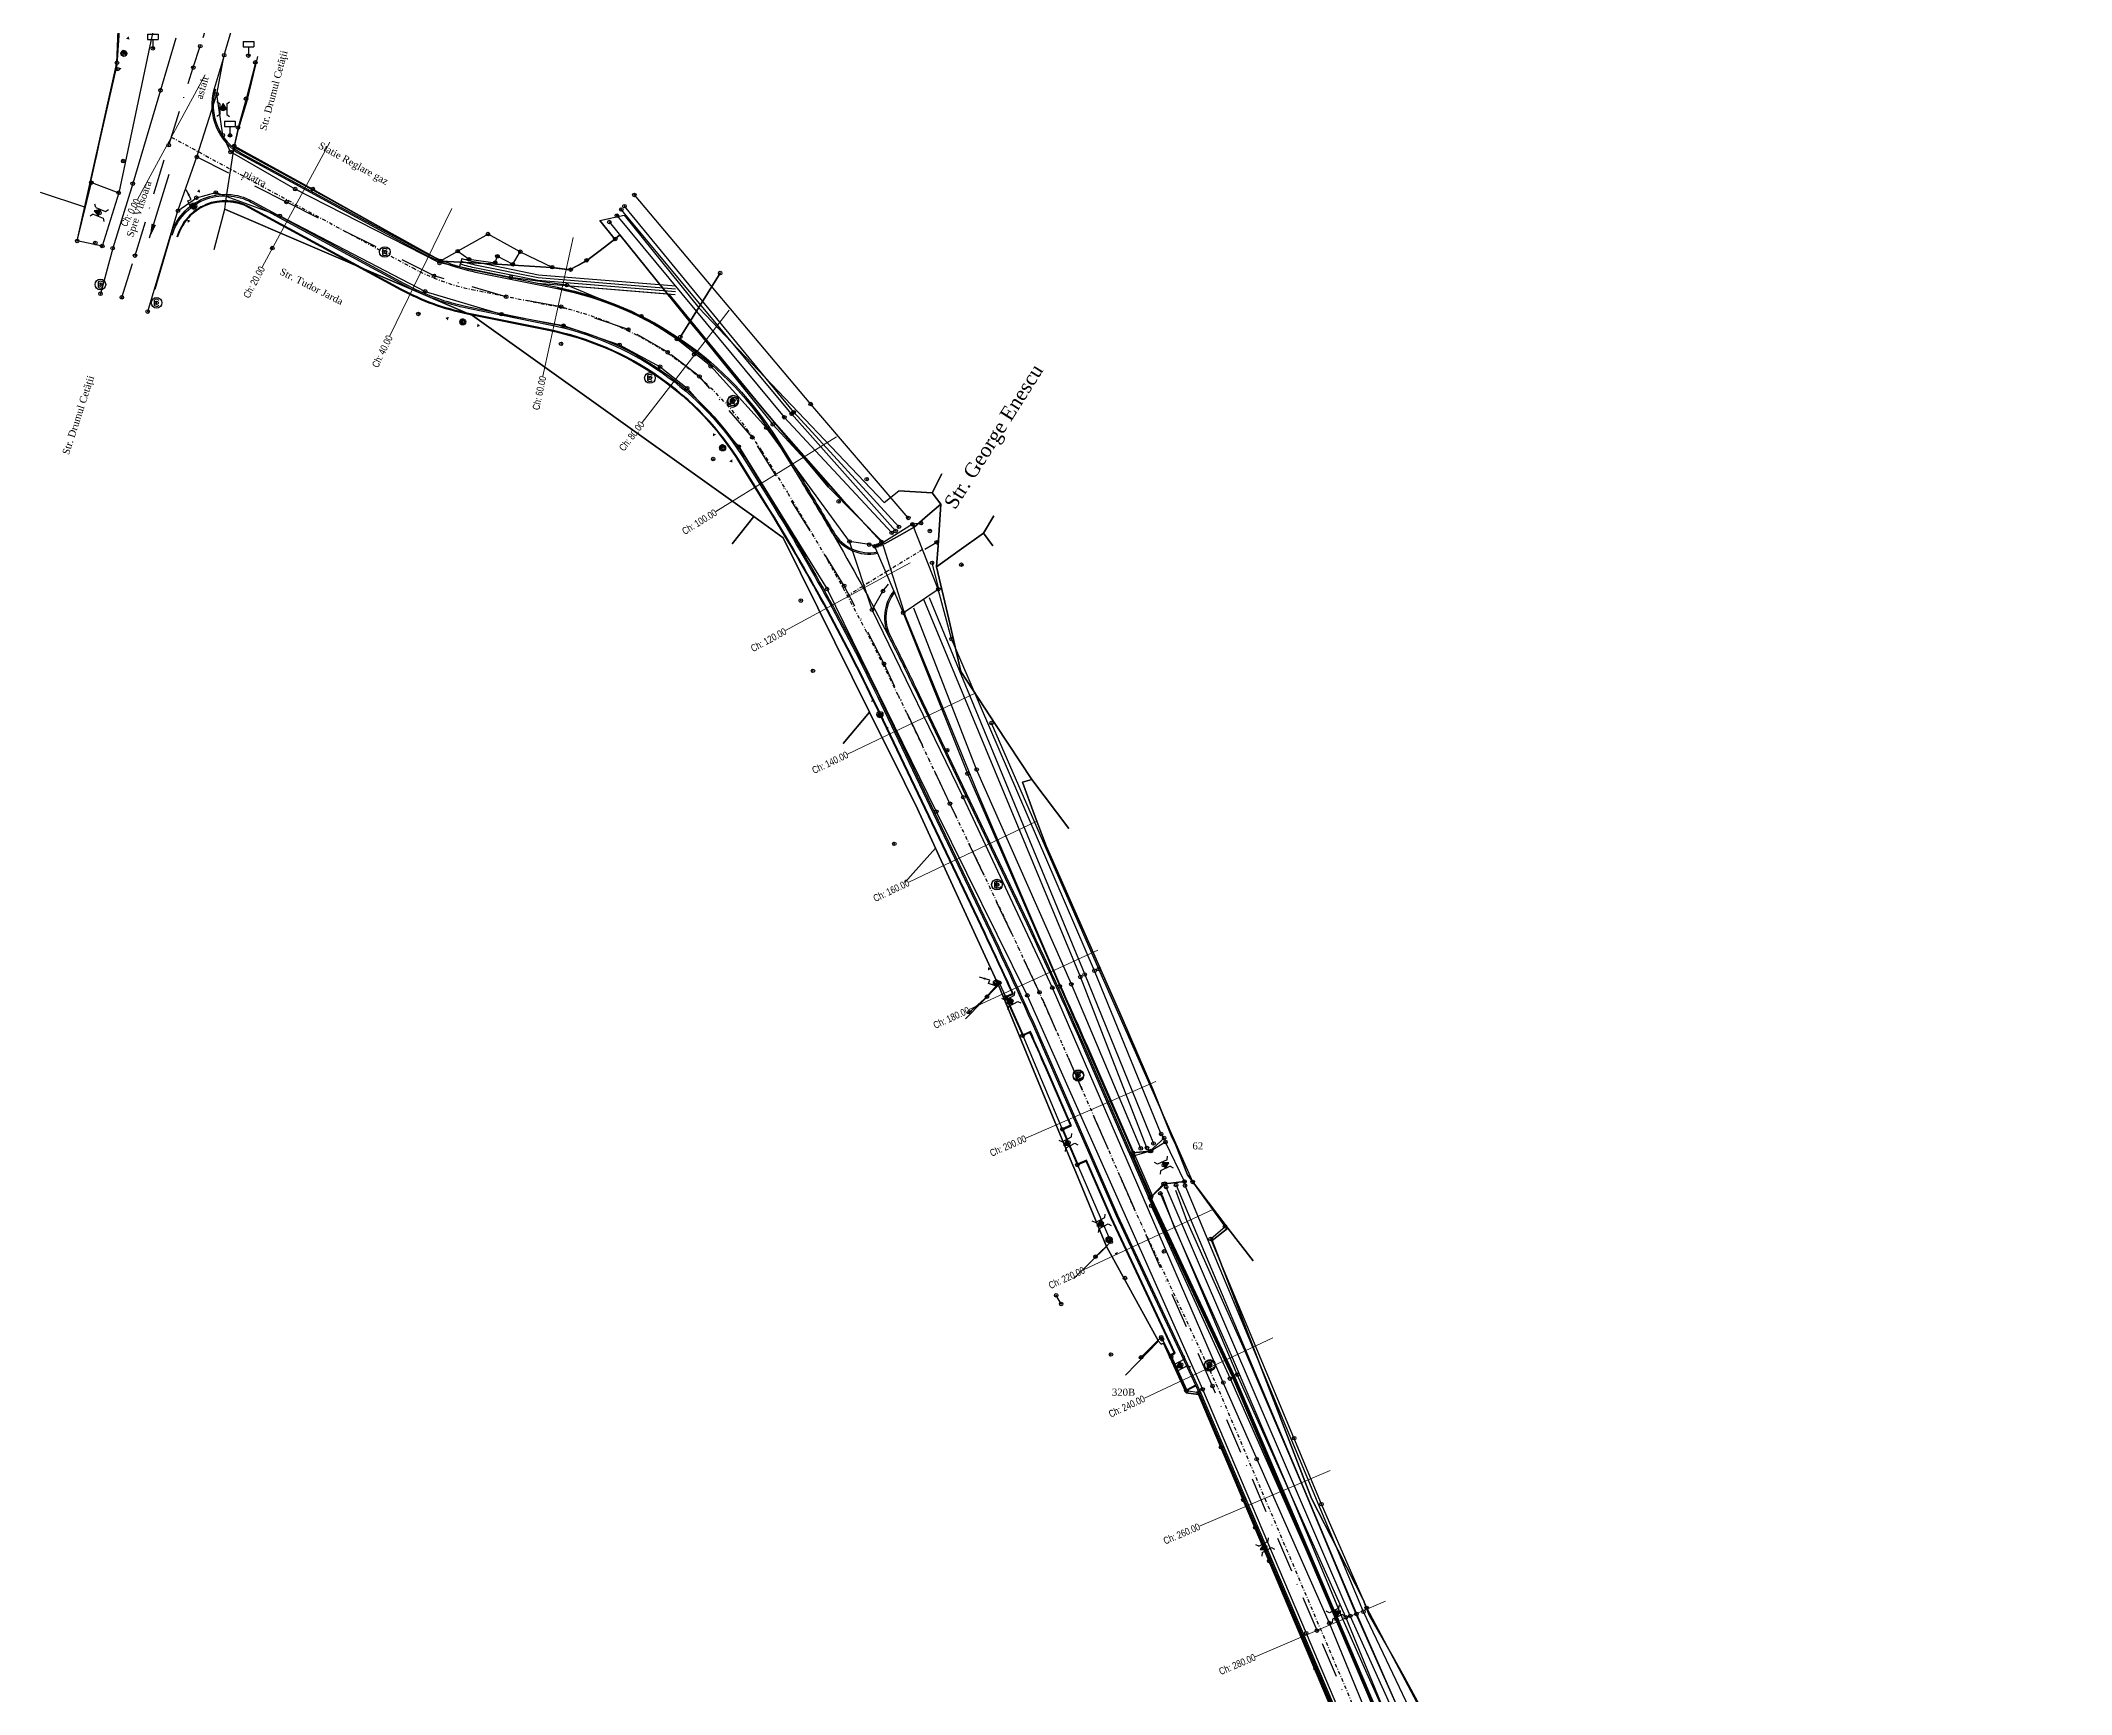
# Model space of a CAD drawing. Extents: x 0 to 459354, y 0 to 625322.
# Drawn here: x 459057.7 to 459343.9, y 624193 to 624426.1 of the extents above; entities that cross this region are included whole.
import ezdxf
from ezdxf.enums import TextEntityAlignment as Align

# ---------------------------------------------------------------- set-up
doc = ezdxf.new("R2010")
doc.units = 0
doc.header["$PDMODE"] = 32
doc.header["$PDSIZE"] = 0.5
doc.linetypes.add('DASHDOT', pattern=[1, 0.5, -0.25, 0, -0.25])
doc.linetypes.add('ZDASHDOT5x2', pattern=[9, 5, -2, 0, -2])
doc.layers.get('0').update_dxf_attribs({"color": 8})
for name, color, linetype in [('000_PXY', 8, 'Continuous'), ('02_ACCES_CURTE', 8, 'Continuous'), ('03_LINIE_ELECTRICA_AER', 8, 'Continuous'), ('03_ST_LUMINA_ELECTRICA_LINIE', 7, 'Continuous'), ('05_CV_CANAL', 8, 'Continuous'), ('07 - Sant Pereat -1_1-0.4', 141, 'Continuous'), ('08_INDICATOR_RUTIER', 7, 'Continuous'), ('09_ApaAx', 8, 'RIGOLA'), ('15 - Sant-Pereat-1_1-2.0', 141, 'Continuous'), ('ACCES', 221, 'Continuous'), ('Apa', 8, 'Continuous'), ('Ax proiectat', 12, 'DASHDOT'), ('B-mare', 11, 'Continuous'), ('B-mica', 11, 'Continuous'), ('Carosabil Pr', 12, 'Continuous'), ('CONSTRUCTIE', 31, 'Continuous'), ('DrumAx', 8, 'ZDASHDOT5x2'), ('DrumLateral', 8, 'Continuous'), ('Gard', 3, 'PLASA'), ('Gard Nou', 91, 'Continuous'), ('PARCELE_ClipTJ', 191, 'Continuous'), ('PLATFORMA', 1, 'Continuous'), ('PlatformeBetAsf', 161, 'Continuous'), ('PODET', 8, 'Continuous'), ('TaluzSus', 41, 'TALUZCFR'), ('Texte', 7, 'Continuous'), ('TOPO_CERC', 1, 'Continuous'), ('TOPO_POINTS', 7, 'Continuous'), ('TOPO_SYMBOL', 8, 'Continuous'), ('work', 6, 'Continuous'), ('Zid ZRHe2.5', 221, 'Continuous')]:
    doc.layers.add(name, color=color, linetype=linetype)
for name, color, linetype, lineweight in [('09_ConductaCanal', 34, 'CANAL', 35), ('Cross', 171, 'Continuous', 35), ('Cross1', 171, 'Continuous', 35), ('DrumMargini', 8, 'Continuous', 25), ('Pod', 2, 'Continuous', 35)]:
    doc.layers.add(name, color=color, linetype=linetype, lineweight=lineweight)
doc.styles.add('Arial', font='arial.ttf', dxfattribs={"width": 0.8})
doc.styles.get("Standard").update_dxf_attribs({"font": 'arial.ttf'})
doc.styles.add('Times2', font='times.ttf', dxfattribs={"height": 2})
doc.linetypes.add('CANAL', pattern='A,3.5,-0.5,[4,GEOLAND.SHX,S=1,R=0,X=0,Y=0],-0.5,3.5,-2.5,3.5,-0.9,["C",Standard,S=1.5,R=0,X=-0.5,Y=-0.75],-0.9,3.5,-2.5', length=21.8)
doc.linetypes.add('FENCELINE3-ISO', pattern='A,8.89,[130,ltypeshp.shx,S=3.175,R=45,X=0,Y=0],0,[130,ltypeshp.shx,S=3.175,R=-45,X=0,Y=0],27.94', length=36.83)
doc.linetypes.add('PLASA', pattern='A,5,[2,GEOLAND.SHX,S=1,R=0,X=0,Y=0],0,5,[2,GEOLAND.SHX,S=1,R=180,X=0,Y=0],0', length=10)
doc.linetypes.add('RIGOLA', pattern='A,0.001,[6,GEOLAND.SHX,S=1,R=0,X=0,Y=0],-2', length=2.001)
doc.linetypes.add('TALUZCFR', pattern='A,1,[1,GEOLAND.SHX,S=1,R=0,X=0,Y=0],0,1,[1,GEOLAND.SHX,S=0.5,R=0,X=0,Y=0],0', length=2)
doc.dimstyles.new('SC1000', dxfattribs={"dimtxt": 2, "dimasz": 2, "dimexe": 0.3, "dimexo": 0.3, "dimgap": 0.3, "dimtad": 0, "dimtxsty": 'Standard', "dimcen": 2.5, "dimadec": 0, "dimazin": 0, "dimtfac": 1, "dimtmove": 0, "dimatfit": 3, "dimfxl": 1, "dimarcsym": 0})

# ---------------------------------------------------------------- blocks, each defined once
blk = doc.blocks.new('PctRad')
blk.add_point((0, 0))
blk = doc.blocks.new('PODETA')
blk.add_hatch(color=256).paths.add_polyline_path([(0.4, 0.1), (0, 0.79), (-0.4, 0.1)])
for points in [[(-0.5, 0.75), (-0.9, 1.03)], [(-0.5, 0.75), (-0.5, -0.75)], [(-0.5, 0), (0.5, 0)], [(0.5, 0.75), (0.9, 1.03)], [(0.5, 0.75), (0.5, -0.75)], [(-0.5, -0.75), (-0.9, -1.03)], [(0.5, -0.75), (0.9, -1.03)]]:
    blk.add_lwpolyline(points)
blk.add_lwpolyline([(-0.4, 0.1), (0.4, 0.1), (0, 0.79)], close=True)
blk = doc.blocks.new('CVC')
blk.add_lwpolyline([(0.67, 0.67, 0.487825), (-0.66, 0.67), (-0.66, -0.66, 0.463596), (0.67, -0.7, 0.259718)], format="xyb")
blk.add_circle((0, 0), 1.5)
blk = doc.blocks.new('LEB')
for points in [[(-0.85, 0, 0, 0, 0), (-5, 0, 0, 1, 0), (-4.18, 0, 0.25, 0.25, 0)], [(0.85, 0, 0, 0, 0), (5, 0, 0, 1, 0), (4.18, 0, 0.25, 0.25, 0)]]:
    blk.add_lwpolyline(points, format="xyseb")
for points in [[(0, 0), (-0.85, 0)], [(0, 0.1), (-0.84, 0.1)], [(0, 0.2), (-0.83, 0.2)], [(0, 0.3), (-0.8, 0.3)], [(-0.8, 0.29), (-0.8, -0.29)], [(0, 0.4), (-0.75, 0.4)], [(-0.7, 0.48), (-0.7, -0.48)], [(0, 0.5), (-0.69, 0.5)], [(-0.6, 0.6), (-0.6, -0.6)], [(0, 0.6), (-0.6, 0.6)], [(-0.5, 0.69), (-0.5, -0.69)], [(0, 0.7), (-0.48, 0.7)], [(-0.4, 0.75), (-0.4, -0.75)], [(-0.3, 0.8), (-0.3, -0.8)], [(0, 0.8), (-0.29, 0.8)], [(-0.2, 0.83), (-0.2, -0.83)], [(-0.1, 0.84), (-0.1, -0.84)], [(0, 0.85), (0, -0.85)], [(0, -0.1), (-0.84, -0.1)], [(0, -0.2), (-0.83, -0.2)], [(0, -0.3), (-0.8, -0.3)], [(0, -0.4), (-0.75, -0.4)], [(0, -0.5), (-0.69, -0.5)], [(0, -0.6), (-0.6, -0.6)], [(0, -0.7), (-0.48, -0.7)], [(0, -0.8), (-0.29, -0.8)]]:
    blk.add_lwpolyline(points)
blk.add_circle((0, 0), 0.85)
blk = doc.blocks.new('STLELB')
for p, q in [((-0.63, 0.58), (0.83, 2.03)), ((0.83, 2.03), (1.54, 1.32)), ((1.54, 1.32), (3.66, 3.45))]:
    blk.add_line(p, q)
for points in [[(-0.85, 0, 0, 0, 0), (-5, 0, 0, 1, 0), (-4.18, 0, 0.25, 0.25, 0)], [(0.85, 0, 0, 0, 0), (5, 0, 0, 1, 0), (4.18, 0, 0.25, 0.25, 0)]]:
    blk.add_lwpolyline(points, format="xyseb")
for points in [[(0, 0), (-0.85, 0)], [(0, 0.1), (-0.84, 0.1)], [(0, 0.2), (-0.83, 0.2)], [(0, 0.3), (-0.8, 0.3)], [(-0.8, 0.29), (-0.8, -0.29)], [(0, 0.4), (-0.75, 0.4)], [(-0.7, 0.48), (-0.7, -0.48)], [(0, 0.5), (-0.69, 0.5)], [(-0.6, 0.6), (-0.6, -0.6)], [(0, 0.6), (-0.6, 0.6)], [(-0.5, 0.69), (-0.5, -0.69)], [(0, 0.7), (-0.48, 0.7)], [(-0.4, 0.75), (-0.4, -0.75)], [(-0.3, 0.8), (-0.3, -0.8)], [(0, 0.8), (-0.29, 0.8)], [(-0.2, 0.83), (-0.2, -0.83)], [(-0.1, 0.84), (-0.1, -0.84)], [(0, 0.85), (0, -0.85)], [(0, -0.1), (-0.84, -0.1)], [(0, -0.2), (-0.83, -0.2)], [(0, -0.3), (-0.8, -0.3)], [(0, -0.4), (-0.75, -0.4)], [(0, -0.5), (-0.69, -0.5)], [(0, -0.6), (-0.6, -0.6)], [(0, -0.7), (-0.48, -0.7)], [(0, -0.8), (-0.29, -0.8)]]:
    blk.add_lwpolyline(points)
blk.add_circle((0, 0), 0.85)
blk.add_solid([(2.19, 2.4), (2.62, 1.97), (3.68, 3.46)])
blk = doc.blocks.new('INDRUT')
for p, q in [((-1.5, 4), (-1.5, 2.5)), ((-1.5, 4), (1.5, 4)), ((-1.5, 2.5), (1.5, 2.5)), ((0, 2.5), (0, 0)), ((0, 0), (0.5, 0)), ((1.5, 4), (1.5, 2.5))]:
    blk.add_line(p, q)
blk = doc.blocks.new('PUNCTOPO')
at = {"layer": 'TOPO_CERC'}
blk.add_circle((0, 0), 0.25, dxfattribs=at)
at = {"layer": 'TOPO_SYMBOL'}
blk.add_point((0, 0), dxfattribs=at)
blk = doc.blocks.new('$CAMIN_CANAL')
blk.add_circle((0, 0), 1.5)
blk.add_text('C', height=2).set_placement((-0.64, -1.03))

msp = doc.modelspace()

# ---------------------------------------------------------------- linework, layer by layer
at = {"layer": '07 - Sant Pereat -1_1-0.4'}
msp.add_line((459117.042, 624395.38), (459116.704, 624394.229), dxfattribs=at)
for points in [[(459116.817, 624394.612, 0.0215297), (459119.064, 624394.056), (459127.741, 624392.301), (459147.124, 624390.714)], [(459116.929, 624394.996, 0.0215297), (459119.144, 624394.448), (459127.798, 624392.697), (459147.156, 624391.113)], [(459117.042, 624395.38, 0.0215297), (459119.223, 624394.84), (459127.854, 624393.094), (459147.189, 624391.512)]]:
    msp.add_lwpolyline(points, format="xyb", dxfattribs=at)
msp.add_lwpolyline([(459127.685, 624391.904), (459147.091, 624390.316)], dxfattribs=at)
at = {"layer": '09_ApaAx', "linetype": 'Continuous'}
for points in [[(459178.162, 624356.98, 344.878), (459163.506, 624373.481, 345.221), (459139.506, 624402.28, 345.897)], [(459213.598, 624270.044, 344.079), (459204.206, 624294.145, 344.515), (459182.128, 624347.305, 344.745)], [(459296.856, 624079.258, 342.523), (459291.222, 624093.818, 342.435), (459277.675, 624124.398, 342.46), (459270.599, 624139.428, 342.648), (459261.39, 624159.844, 342.879), (459252.751, 624180.786, 342.767), (459242.254, 624204.119, 343.459), (459216.305, 624264.539, 343.86)]]:
    msp.add_polyline3d(points, dxfattribs=at)
at = {"layer": '09_ConductaCanal', "ltscale": 0.2}
msp.add_line((459147.833, 624384.34, 347.342), (459153.434, 624393.319, 346.671), dxfattribs=at)
at = {"layer": '15 - Sant-Pereat-1_1-2.0'}
for points in [[(459215.74, 624263.378), (459217.332, 624259.103), (459225.461, 624240.834), (459233.477, 624222.067), (459241.204, 624203.62), (459249.329, 624185.324), (459257.704, 624166.706), (459260.195, 624161.049), (459265.513, 624148.772), (459273.418, 624130.515), (459281.71, 624112.315), (459289.684, 624093.969), (459294.954, 624080.8), (459300.178, 624069.191), (459305.311, 624057.078), (459313.411, 624038.766), (459321.179, 624020.286), (459329.067, 624001.931, -0.0149255), (459333.772, 623990.947), (459336.466, 623982.935), (459339.243, 623974.721, 0.0515696), (459340.092, 623972.69)], [(459217.615, 624264.076), (459219.185, 624259.86), (459227.295, 624241.633), (459235.319, 624222.846), (459243.04, 624204.412), (459251.155, 624186.141), (459259.531, 624167.52), (459262.028, 624161.85), (459267.348, 624149.567), (459275.246, 624131.327), (459283.537, 624113.128), (459291.529, 624094.739), (459296.795, 624081.582), (459302.011, 624069.991), (459307.146, 624057.873), (459315.248, 624039.558), (459323.02, 624021.068), (459330.893, 624002.747, -0.0149525), (459335.652, 623991.632), (459338.361, 623983.574), (459341.149, 623975.329, 0.0524726), (459341.848, 623973.648, 0.0524726)]]:
    msp.add_lwpolyline(points, format="xyb", dxfattribs=at)
at = {"layer": 'ACCES'}
for points in [[(459086.613, 624417.896, 348.804), (459085.48, 624413.832, 348.834)], [(459121.73, 624394.791, 347.059), (459122.042, 624395.691, 347.091)], [(459193.698, 624291.273, 346.026), (459196.085, 624285.869, 345.994)], [(459201.663, 624272.682, 345.815), (459203.792, 624267.652, 345.761)], [(459217.005, 624240.614, 345.286), (459219.158, 624235.845, 345.211)], [(459228.883, 624216.577, 345.201), (459230.833, 624211.846, 345.167)]]:
    msp.add_polyline3d(points, dxfattribs=at)
at = {"layer": 'Apa'}
for points in [[(459178.642, 624357.562, 345.052), (459163.806, 624373.71, 345.397), (459139.943, 624402.754, 346.05)], [(459138.875, 624401.416, 345.895), (459162.474, 624372.999, 345.574), (459177.614, 624356.72, 345.087)], [(459212.724, 624269.977, 344.343), (459202.939, 624293.11, 344.716), (459189.589, 624323.38, 344.752), (459180.714, 624346.089, 344.995)], [(459182.906, 624347.628, 345.14), (459204.821, 624294.485, 344.599), (459214.53, 624270.67, 344.325)], [(459295.399, 624079.015, 342.668), (459294.998, 624080.737, 342.81), (459289.402, 624093.863, 342.921), (459275.27, 624126.866, 342.784), (459270.136, 624139.039, 342.773), (459260.791, 624159.514, 342.91), (459251.397, 624180.107, 343.128), (459241.639, 624203.913, 343.478), (459226.333, 624238.102, 344.036), (459215.482, 624263.645, 344.11)], [(459217.704, 624264.824, 344.216), (459243.135, 624204.38, 343.515), (459253.308, 624181.161, 342.983), (459262.293, 624160.802, 342.91), (459271.292, 624139.695, 342.718), (459278.304, 624124.686, 342.695), (459291.897, 624094.285, 342.723), (459297.005, 624081.614, 342.682), (459297.828, 624080.032, 342.7)]]:
    msp.add_polyline3d(points, dxfattribs=at)
at = {"layer": 'Ax proiectat'}
msp.add_line((459181.965, 624354.352), (459171.371, 624347.854), dxfattribs=at)
msp.add_lwpolyline([(459076.075, 624412.488), (459110.104, 624394.046, 0.0743918), (459118.45, 624391.018), (459129.956, 624388.69, -0.2071674), (459159.301, 624368.26), (459162.917, 624362.416, -0.0271582), (459178.523, 624333.833), (459193.836, 624301.763, -0.0086945), (459202.497, 624282.78), (459211.71, 624261.623), (459223.322, 624236.82), (459246.27, 624182.958), (459255.707, 624159.262), (459268.149, 624130.535), (459295.024, 624072.024), (459315.867, 624024.015), (459328.241, 623994.455, -0.0258716), (459331.735, 623984.721), (459335.126, 623973.479, 0.1008256), (459337.966, 623968.207), (459343.421, 623961.662)], format="xyb", dxfattribs=at)
at = {"layer": 'B-mare'}
for points in [[(459082.303, 624419.221, 0.3544586), (459086.065, 624410.145), (459111.391, 624396.42, 0.0743918), (459118.985, 624393.664), (459130.492, 624391.336, -0.2071674), (459161.597, 624369.681), (459165.213, 624363.837, -0.0067807), (459169.437, 624356.797, 0.320981), (459175.594, 624354.028)], [(459076.199, 624398.644, -0.4766048), (459087.393, 624403.283), (459108.818, 624391.672, 0.0743918), (459117.914, 624388.371), (459129.421, 624386.043, -0.2071674), (459157.005, 624366.839), (459160.621, 624360.996, -0.0271582), (459176.086, 624332.67), (459191.399, 624300.599, -0.0086945), (459200.022, 624281.702), (459209.249, 624260.512), (459220.857, 624235.718), (459243.773, 624181.929), (459253.213, 624158.225), (459265.683, 624129.435), (459292.558, 624070.922), (459313.383, 624022.956), (459325.75, 623993.412, -0.0258716), (459329.15, 623983.942), (459332.541, 623972.7, 0.1008256), (459335.892, 623966.478), (459336.57, 623965.664, -0.3810898), (459336.458, 623962.271, -0.3810898)], [(459178.075, 624348.397, 0.2949427), (459177.435, 624342.135, -0.0065751), (459180.959, 624334.997), (459196.272, 624302.926, -0.0086945), (459204.973, 624283.858), (459214.172, 624262.732)]]:
    msp.add_lwpolyline(points, format="xyb", dxfattribs=at)
at = {"layer": 'B-mica'}
for points in [[(459220.43, 624236.629), (459219.205, 624235.983), (459217.009, 624240.817), (459217.561, 624241.108), (459208.611, 624260.224), (459205.084, 624268.324), (459203.845, 624267.784), (459201.779, 624272.665), (459202.968, 624273.183), (459199.38, 624281.423, 0.0023061), (459197.16, 624286.458), (459196.136, 624286.001), (459193.792, 624291.307), (459194.769, 624291.743, 0.0039577), (459190.768, 624300.298), (459175.455, 624332.368, 0.0271582), (459160.025, 624360.627), (459156.41, 624366.471, 0.2071674), (459129.282, 624385.357), (459117.776, 624387.685, -0.0743918), (459108.484, 624391.057), (459087.059, 624402.668, 0.4766048), (459076.87, 624398.445)], [(459220.473, 624236.539), (459219.158, 624235.845), (459216.879, 624240.861), (459217.43, 624241.152), (459208.52, 624260.182), (459205.032, 624268.192), (459203.792, 624267.652), (459201.648, 624272.717), (459202.836, 624273.235), (459199.288, 624281.383, 0.0022642), (459197.109, 624286.326), (459196.085, 624285.869), (459193.66, 624291.357), (459194.636, 624291.793, 0.0039154), (459190.677, 624300.254), (459175.364, 624332.325, 0.0271582), (459159.94, 624360.575), (459156.325, 624366.419, 0.2071674), (459129.262, 624385.259), (459117.756, 624387.587, -0.0743918), (459108.437, 624390.969), (459087.012, 624402.58, 0.4766048), (459076.966, 624398.417)]]:
    msp.add_lwpolyline(points, format="xyb", dxfattribs=at)
msp.add_lwpolyline([(459197.799, 624286.743), (459197.799, 624286.743)], dxfattribs=at)
at = {"layer": 'Carosabil Pr'}
for p, q in [((459085.97, 624409.969), (459111.296, 624396.244)), ((459118.945, 624393.468), (459130.452, 624391.14)), ((459161.427, 624369.575), (459165.043, 624363.732)), ((459180.779, 624334.91), (459196.092, 624302.84))]:
    msp.add_line(p, q, dxfattribs=at)
for points in [[(459082.112, 624419.278, 0.3544586), (459085.97, 624409.969), (459111.296, 624396.244, 0.0743918), (459118.945, 624393.468), (459130.452, 624391.14, -0.2071674), (459161.427, 624369.575), (459165.043, 624363.732, -0.0271582), (459180.779, 624334.91), (459196.092, 624302.84, -0.0086945), (459204.789, 624283.778), (459213.988, 624262.653)], [(459076.007, 624398.701, -0.4766048), (459087.488, 624403.459), (459108.913, 624391.848, 0.0743918), (459117.954, 624388.567), (459129.461, 624386.239, -0.2071674), (459157.175, 624366.945), (459160.791, 624361.101, -0.0271582), (459176.267, 624332.756), (459191.58, 624300.685, -0.0086945), (459200.205, 624281.782), (459209.431, 624260.594), (459221.04, 624235.799), (459243.958, 624182.005), (459253.398, 624158.302), (459265.865, 624129.516), (459292.741, 624071.004), (459313.567, 624023.034), (459325.935, 623993.489, -0.0258716), (459329.342, 623983.999), (459332.733, 623972.757, 0.1008256), (459336.045, 623966.606), (459336.724, 623965.792, -0.3810898), (459336.602, 623962.133)], [(459169.264, 624356.697, 0.320981), (459175.634, 624353.832)], [(459177.919, 624348.522, 0.2949427), (459177.257, 624342.044)], [(459204.789, 624283.778), (459213.988, 624262.653), (459225.605, 624237.84), (459248.581, 624183.91), (459258.016, 624160.221), (459270.432, 624131.553), (459297.306, 624073.043), (459318.167, 624024.995), (459330.547, 623995.42, -0.0258716), (459334.129, 623985.443), (459337.52, 623974.201, 0.0982355), (459339.804, 623969.906, 0.4469565), (459343.898, 623969.72)]]:
    msp.add_lwpolyline(points, format="xyb", dxfattribs=at)
msp.add_lwpolyline([(459213.988, 624262.653), (459214.052, 624263.001), (459214.173, 624263.141), (459211.636, 624268.887), (459211.011, 624269.491)], dxfattribs=at)
for centre, radius, start, end in [((459089.781, 624417.003), 8, 163.47563, 241.54486), ((459124.398, 624420.422), 27.5, 241.54486, 258.56285), ((459121.033, 624344.583), 47.5, 31.74585, 78.56285), ((458907.8, 624204.57), 302.5, 30.19185, 31.74585), ((458907.8, 624204.57), 302.5, 25.52318, 27.03007)]:
    msp.add_arc(centre, radius, start, end, dxfattribs=at)
at = {"layer": 'CONSTRUCTIE', "linetype": 'Continuous'}
msp.add_polyline3d([(459122.042, 624395.691, 347.091), (459124.204, 624394.56, 347.101), (459125.267, 624396.328, 347.22)], dxfattribs=at)
at = {"layer": 'Cross1', "lineweight": 0}
for p, q in [((459080.84, 624421.28), (459071.31, 624403.696)), ((459098.424, 624411.75), (459088.894, 624394.167)), ((459115.637, 624402.443), (459106.875, 624384.465)), ((459132.71, 624398.329), (459128.464, 624378.785)), ((459154.684, 624388.087), (459142.448, 624372.268)), ((459169.843, 624370.227), (459152.835, 624359.704)), ((459180.236, 624352.483), (459162.66, 624342.94)), ((459189.452, 624334.153), (459171.403, 624325.535)), ((459198.069, 624316.105), (459180.021, 624307.487)), ((459206.69, 624297.894), (459188.516, 624289.545)), ((459214.866, 624279.424), (459196.529, 624271.439)), ((459222.861, 624261.39), (459204.748, 624252.91)), ((459231.341, 624243.276), (459213.228, 624234.796)), ((459239.402, 624224.591), (459221.002, 624216.752)), ((459247.241, 624206.192), (459228.841, 624198.353))]:
    msp.add_line(p, q, dxfattribs=at)
at = {"layer": 'DrumAx'}
for points in [[(459099.547, 624484.132, 350.413), (459087.545, 624448.601, 350.161), (459080.15, 624425.288, 349.683), (459080.15, 624425.288, 349.683)], [(459069.103, 624389.903, 349.001), (459070.957, 624395.784, 349.094), (459075.716, 624411.354, 349.437), (459079.174, 624422.272, 349.649), (459080.15, 624425.288, 349.683)], [(459247.405, 624178.826, 344.839), (459237.574, 624202.032, 344.947), (459222.838, 624236.496, 345.369), (459198.45, 624291.973, 345.899), (459185.819, 624318.566, 346.056), (459176.537, 624338.264, 346.532), (459170.924, 624349.26, 346.745), (459157.972, 624370.176, 347.059), (459150.521, 624378.748, 347.239), (459146.044, 624382.169, 347.196), (459140.503, 624385.376, 347.243), (459131.034, 624388.584, 347.225), (459123.264, 624389.984, 347.209), (459113.106, 624392.94, 347.211), (459092.311, 624403.331, 347.762), (459079.669, 624409.684, 349.213)]]:
    msp.add_polyline3d(points, dxfattribs=at)
at = {"layer": 'DrumLateral'}
msp.add_line((459174.842, 624345.869, 346.625), (459171.667, 624355.497, 346.708), dxfattribs=at)
for points in [[(459175.208, 624354.821, 347.088), (459174.434, 624355.067, 346.575), (459171.667, 624355.497, 346.708), (459159.954, 624371.531, 347.08), (459152.099, 624380.193, 347.284), (459147.33, 624384.024, 347.295), (459142.337, 624387.243, 347.239), (459131.845, 624391.614, 347.121), (459123.937, 624392.715, 347.201), (459113.884, 624394.757, 347.222), (459093.533, 624405.155, 347.79), (459084.426, 624410.386, 348.815), (459083.333, 624412.746, 349.177), (459082.476, 624418.532, 349.413)], [(459077.011, 624402.098, 349.136), (459079.605, 624403.937, 349.006), (459082.349, 624404.673, 348.6), (459091.376, 624401.378, 347.754), (459111.854, 624390.741, 347.369), (459122.617, 624387.539, 347.297), (459131.361, 624385.913, 347.328), (459139.243, 624383.213, 347.341), (459144.974, 624380.13, 347.35), (459148.792, 624377.108, 347.35), (459156.051, 624368.871, 347.087), (459168.501, 624348.794, 346.702), (459183.896, 624317.431, 346.038), (459196.726, 624291.545, 345.917), (459221.446, 624236.037, 345.42), (459236.035, 624201.665, 344.966), (459246.061, 624178.065, 344.848), (459266.911, 624128.432, 344.709), (459283.607, 624090.432, 344.49), (459300.938, 624053.154, 344.118), (459314.979, 624020.487, 343.94), (459325.598, 623995.107, 343.801), (459326.729, 623991.254, 343.792)], [(459181.757, 624358.087, 346.61), (459180.545, 624357.929, 346.978)], [(459182.291, 624354.399, 346.655), (459183.959, 624355.392, 346.692)], [(459330.761, 623990.991, 343.753), (459328.752, 623996.314, 343.702), (459317.918, 624021.674, 343.875), (459303.48, 624054.658, 344.051), (459287.116, 624092.885, 344.333), (459270.181, 624130.275, 344.588), (459249.018, 624179.562, 344.827), (459239.306, 624203.101, 344.894), (459224.354, 624236.992, 345.307), (459200.269, 624292.623, 345.862), (459187.711, 624319.469, 346.084), (459174.842, 624345.869, 346.625), (459176.38, 624348.51, 346.668), (459177.158, 624349.489, 346.654)]]:
    msp.add_polyline3d(points, dxfattribs=at)
at = {"layer": 'DrumMargini'}
msp.add_line((459083.53, 624424.034, 349.584), (459089.976, 624446.078, 350.073), dxfattribs=at)
for points in [[(459076.72, 624426.441, 349.564), (459074.555, 624419.078, 349.413), (459070.639, 624405.928, 349.136), (459067.812, 624396.838, 348.92), (459066.093, 624390.409, 348.814)], [(459072.751, 624387.9, 348.821), (459077.011, 624402.098, 349.136), (459079.669, 624409.684, 349.213), (459082.476, 624418.532, 349.413), (459083.53, 624424.034, 349.584)]]:
    msp.add_polyline3d(points, dxfattribs=at)
at = {"layer": 'Gard'}
for p, q in [((459068.41, 624422.945, 348.784), (459069.46, 624448.845, 349.604)), ((459062.812, 624397.846, 349.527), (459068.41, 624422.945, 348.784)), ((459120.714, 624398.815, 347.248), (459116.442, 624396.406, 347.174)), ((459125.267, 624396.328, 347.22), (459120.714, 624398.815, 347.248)), ((459125.267, 624396.328, 347.22), (459120.714, 624398.815, 347.248)), ((459201.497, 624248.061, 345.228), (459200.8, 624249.275, 345.217))]:
    msp.add_line(p, q, dxfattribs=at)
for points in [[(459062.812, 624397.846, 349.527), (459068.41, 624422.945, 348.784)], [(459062.812, 624397.846, 349.527), (459068.41, 624422.945, 348.784)], [(459263.999, 624168.547, 344.492), (459256.651, 624182.47, 344.64), (459244.569, 624205.224, 344.71), (459238.206, 624219.854, 344.821), (459222.576, 624257.227, 345.235), (459224.601, 624258.98, 345.291), (459220.044, 624265.254, 345.309), (459206.818, 624295.245, 345.837), (459191.679, 624329.914, 346.216)], [(459263.999, 624168.547, 344.492), (459256.651, 624182.47, 344.64), (459244.569, 624205.224, 344.71), (459238.206, 624219.854, 344.821), (459222.576, 624257.227, 345.235), (459224.601, 624258.98, 345.291), (459220.044, 624265.254, 345.309), (459206.818, 624295.245, 345.837), (459191.679, 624329.914, 346.216)]]:
    msp.add_polyline3d(points, dxfattribs=at)
at = {"layer": 'Gard Nou', "linetype": 'FENCELINE3-ISO'}
for points in [[(459087.928, 624423.011, 348.965), (459086.613, 624417.896, 348.804)], [(459085.48, 624413.832, 348.834), (459084.929, 624411.233, 348.919), (459096.025, 624405.158, 348.1), (459114.015, 624395.039, 347.436), (459116.442, 624396.406, 347.174), (459118.043, 624395.27, 347.044), (459121.726, 624394.768, 347.039)], [(459125.267, 624396.328, 347.22), (459129.757, 624394.155, 347.19), (459132.355, 624393.807, 347.205), (459134.625, 624395.119, 347.316), (459138.647, 624398.137, 347.26)], [(459188.586, 624289.185, 345.655), (459191.039, 624291.351, 346.217), (459192.778, 624293.335, 346.044), (459193.698, 624291.273, 346.026)], [(459196.085, 624285.869, 345.994), (459201.663, 624272.682, 345.815)], [(459203.792, 624267.652, 345.761), (459208.505, 624256.821, 345.59), (459206.339, 624254.716, 345.529)], [(459212.748, 624240.537, 345.068), (459215.602, 624243.375, 345.38), (459217.005, 624240.614, 345.286)], [(459219.158, 624235.845, 345.211), (459220.885, 624235.596, 345.534), (459224.023, 624227.879, 345.457), (459227.185, 624220.443, 345.324), (459228.893, 624216.544, 345.201)], [(459230.833, 624211.846, 345.167), (459237.381, 624196.644, 344.984), (459241.293, 624187.521, 344.802), (459243.727, 624181.97, 344.962), (459241.46, 624180.817, 344.893), (459242.557, 624178.715, 344.909)]]:
    msp.add_polyline3d(points, dxfattribs=at)
at = {"layer": 'PARCELE_ClipTJ'}
for points in [[(459066.066, 624435.312), (459069.164, 624433.707), (459068.386, 624422.664), (459065.878, 624411.524), (459065.464, 624409.687), (459065.3, 624408.957), (459063.874, 624402.626), (459057.652, 624404.673)], [(459136.469, 624400.743), (459138.598, 624398.082), (459136.534, 624396.514), (459134.471, 624394.946), (459132.222, 624393.792), (459129.678, 624394.111), (459121.922, 624394.56), (459114.166, 624395.009), (459098.13, 624403.868), (459085.109, 624410.968), (459084.948, 624411.056), (459085.109, 624411.758), (459085.529, 624413.596), (459086.748, 624417.603), (459088.264, 624423.818)], [(459243.571, 624181.656), (459220.86, 624235.305), (459219.128, 624235.531), (459218.318, 624237.294), (459215.918, 624242.519), (459215.582, 624242.398), (459215.242, 624242.818), (459207.905, 624256.166), (459203.563, 624266.643), (459203.023, 624267.944), (459198.942, 624277.792), (459192.65, 624292.973), (459183.786, 624312.271), (459181.236, 624317.821), (459179.405, 624321.517), (459174.485, 624331.451), (459162.34, 624356), (459158.194, 624359.004), (459118.509, 624387.34), (459083.718, 624402.301), (459083.604, 624402.35), (459083.718, 624403.09), (459083.827, 624403.793), (459084.621, 624408.937), (459084.948, 624411.056), (459085.109, 624410.968), (459098.13, 624403.868), (459114.166, 624395.009), (459121.922, 624394.56), (459129.678, 624394.111), (459132.222, 624393.792), (459134.471, 624394.946), (459136.534, 624396.514), (459138.598, 624398.082), (459139.31, 624398.716), (459144.383, 624392.411), (459149.456, 624386.105), (459157.228, 624376.884), (459162.957, 624370.028), (459168.687, 624363.172), (459176.61, 624355.151), (459178.698, 624356.337), (459180.787, 624357.524), (459182.657, 624359.153), (459184.527, 624360.782), (459184.147, 624354.953), (459183.954, 624351.914), (459185.648, 624344.549), (459187.343, 624337.184), (459192.353, 624329.57), (459197.363, 624321.956), (459196.039, 624321.581), (459197.716, 624317.093), (459199.393, 624312.604), (459210.086, 624288.327), (459214.368, 624278.419), (459215.939, 624274.51), (459217.155, 624271.485), (459217.684, 624270.419), (459219.329, 624266.275), (459225.005, 624258.737), (459222.786, 624257.018), (459229.783, 624238.844), (459236.78, 624220.67), (459240.49, 624213.404), (459244.199, 624206.138), (459244.231, 624206.053), (459244.606, 624205.05), (459244.914, 624204.227), (459248.241, 624198.369), (459249.867, 624195.507), (459252.657, 624190.308)], [(459082.122, 624396.624), (459083.417, 624401.628), (459083.604, 624402.35), (459083.718, 624402.301), (459118.509, 624387.34), (459158.194, 624359.004), (459155.111, 624355.193)], [(459184.679, 624365.052), (459183.331, 624362.349), (459178.599, 624362.654)], [(459191.992, 624359.111), (459190.535, 624356.664), (459187.137, 624354.211), (459183.954, 624351.914), (459184.147, 624354.953), (459184.527, 624360.782), (459183.331, 624362.349), (459184.679, 624365.052)], [(459155.111, 624355.193), (459158.194, 624359.004), (459162.34, 624356), (459174.485, 624331.451), (459170.762, 624327.028)], [(459191.855, 624354.911), (459190.535, 624356.664), (459191.992, 624359.111)], [(459202.565, 624315.079), (459197.363, 624321.956), (459192.353, 624329.57), (459187.343, 624337.184), (459185.648, 624344.549), (459183.954, 624351.914), (459187.137, 624354.211), (459190.535, 624356.664), (459191.855, 624354.911)], [(459170.762, 624327.028), (459174.485, 624331.451), (459179.405, 624321.517), (459181.236, 624317.821), (459183.786, 624312.271), (459179.49, 624307.434)], [(459228.582, 624254.123), (459225.005, 624258.737), (459219.329, 624266.275), (459217.684, 624270.419), (459217.155, 624271.485), (459215.939, 624274.51), (459214.368, 624278.419), (459210.086, 624288.327), (459199.393, 624312.604), (459197.716, 624317.093), (459196.039, 624321.581), (459197.363, 624321.956), (459202.565, 624315.079)], [(459179.49, 624307.434), (459183.786, 624312.271), (459192.65, 624292.973), (459188.03, 624288.259)], [(459188.03, 624288.259), (459192.65, 624292.973), (459198.942, 624277.792), (459203.023, 624267.944), (459203.563, 624266.643), (459207.905, 624256.166), (459203.293, 624251.663)], [(459270.609, 624164.408), (459266.792, 624165.995), (459263.932, 624168.917), (459261.865, 624172.31), (459259.798, 624175.702), (459257.623, 624180.405), (459255.448, 624185.108), (459252.657, 624190.308), (459249.867, 624195.507), (459248.241, 624198.369), (459244.914, 624204.227), (459244.606, 624205.05), (459244.231, 624206.053), (459244.199, 624206.138), (459240.49, 624213.404), (459236.78, 624220.67), (459229.783, 624238.844), (459222.786, 624257.018), (459225.005, 624258.737), (459228.582, 624254.123)], [(459203.293, 624251.663), (459207.905, 624256.166), (459215.242, 624242.818), (459210.588, 624238.045)], [(459210.588, 624238.045), (459215.242, 624242.818), (459215.582, 624242.398), (459215.918, 624242.519), (459218.318, 624237.294), (459219.128, 624235.531), (459220.86, 624235.305), (459243.571, 624181.656), (459241.367, 624180.536), (459239.07, 624184.617), (459232.634, 624190.239)]]:
    msp.add_lwpolyline(points, dxfattribs=at)
msp.add_lwpolyline([(459178.599, 624362.654), (459183.331, 624362.349), (459184.527, 624360.782), (459182.657, 624359.153), (459180.787, 624357.524), (459178.698, 624356.337), (459176.61, 624355.151), (459168.687, 624363.172), (459162.957, 624370.028), (459157.228, 624376.884), (459149.456, 624386.105), (459144.383, 624392.411), (459139.31, 624398.716), (459138.598, 624398.082), (459136.469, 624400.743), (459139.885, 624401.498), (459150.43, 624388.434), (459176.556, 624361.016)], close=True, dxfattribs=at)
at = {"layer": 'PLATFORMA'}
msp.add_polyline3d([(459216.206, 624270.87, 345.47), (459214.18, 624269.624, 345.728), (459211.636, 624268.887, 345.577), (459214.173, 624263.141, 345.344), (459215.922, 624264.991, 345.372), (459218.876, 624265.324, 345.251)], close=True, dxfattribs=at)
at = {"layer": 'PlatformeBetAsf'}
msp.add_polyline3d([(459062.812, 624397.846, 349.527), (459064.803, 624406.064, 349.541), (459068.659, 624404.638, 349.154), (459066.339, 624397.137, 349.005), (459062.812, 624397.846, 349.527)], dxfattribs=at)
msp.add_polyline3d([(459062.812, 624397.846, 349.527), (459064.803, 624406.064, 349.541), (459068.659, 624404.638, 349.154), (459066.339, 624397.137, 349.005), (459062.812, 624397.846, 349.527)], dxfattribs=at)
at = {"layer": 'Pod'}
for points in [[(459211.623, 624269.369, 345.454), (459213.996, 624269.586, 345.564), (459216.025, 624271.437, 345.44)], [(459214.052, 624263.001, 345.381), (459216.159, 624265.003, 345.307), (459218.875, 624265.306, 345.283)]]:
    msp.add_polyline3d(points, dxfattribs=at)
at = {"layer": 'PODET'}
msp.add_polyline3d([(459179.238, 624345.458, 346.997), (459184.182, 624348.77, 346.908), (459180.545, 624357.929, 346.978), (459175.998, 624355.075, 347.061), (459175.592, 624354.94, 347.065), (459175.208, 624354.821, 347.088)], close=True, dxfattribs=at)
at = {"layer": 'TaluzSus'}
for points in [[(459074.619, 624444.782, 349.857), (459075.087, 624438.625, 349.739), (459073.552, 624427.809, 349.516), (459068.659, 624404.638, 349.154)], [(459179.95, 624358.82, 346.292), (459166.196, 624374.864, 346.914), (459141.346, 624404.333, 347.081)], [(459137.818, 624400.508, 346.996), (459160.872, 624371.995, 347.02), (459176.175, 624355.428, 346.536)], [(459184.244, 624348.822, 346.438), (459183.306, 624352.499, 346.506)], [(459216.025, 624271.437, 345.44), (459215.591, 624272.006, 345.456), (459206.21, 624295.013, 345.638), (459186.044, 624341.762, 346.309), (459184.182, 624348.77, 346.908)], [(459179.238, 624345.458, 346.997), (459188.304, 624322.795, 345.948), (459201.308, 624292.829, 345.783), (459211.623, 624269.369, 345.454)], [(459269.476, 624150.079, 344.826), (459269.01, 624151.075, 344.468), (459260.842, 624168.594, 344.498), (459255.174, 624181.464, 344.486), (459244.113, 624204.692, 344.42), (459218.961, 624264.743, 345.163), (459218.875, 624265.306, 345.283)], [(459214.052, 624263.001, 345.381), (459214.195, 624261.896, 345.32), (459225.306, 624237.544, 345.166), (459240.345, 624203.603, 344.668), (459250.094, 624179.907, 344.62), (459258.426, 624159.661, 344.65), (459265.813, 624143.081, 344.557), (459270.251, 624132.572, 344.457), (459271.116, 624131, 344.427), (459287.893, 624093.127, 344.163), (459294.398, 624080.543, 344.082)]]:
    msp.add_polyline3d(points, dxfattribs=at)
at = {"layer": 'work'}
for p, q in [((459083.505, 624423.973), (459082.112, 624419.278)), ((459076.007, 624398.701), (459073.732, 624391.031))]:
    msp.add_line(p, q, dxfattribs=at)
for points in [[(459082.112, 624419.278, 0.3544586), (459085.97, 624409.969), (459111.296, 624396.244, 0.0743918), (459118.945, 624393.468), (459130.452, 624391.14, -0.2071674), (459161.427, 624369.575), (459165.043, 624363.732, -0.0271582), (459180.779, 624334.91), (459196.092, 624302.84, -0.0086945), (459204.789, 624283.778), (459211.011, 624269.491), (459211.636, 624268.887), (459214.173, 624263.141), (459214.052, 624263.001), (459213.988, 624262.653), (459225.605, 624237.84), (459248.581, 624183.91)], [(459076.966, 624398.417, -0.4766048), (459087.012, 624402.58), (459108.437, 624390.969, 0.0743918), (459117.756, 624387.587), (459129.262, 624385.259, -0.2071674), (459156.325, 624366.419), (459159.94, 624360.575, -0.0271582), (459175.364, 624332.325), (459190.677, 624300.254, -0.0039154), (459194.636, 624291.793), (459193.66, 624291.357), (459196.085, 624285.869), (459197.109, 624286.326, -0.0022642), (459199.288, 624281.383), (459202.836, 624273.235), (459201.648, 624272.717), (459203.792, 624267.652), (459205.032, 624268.192), (459208.52, 624260.182), (459217.43, 624241.152), (459216.879, 624240.861), (459219.158, 624235.845), (459220.473, 624236.539), (459220.857, 624235.718), (459243.752, 624181.98)], [(459116.704, 624394.229), (459127.685, 624391.904), (459146.143, 624390.393), (459160.615, 624372.799), (459170.748, 624361.31), (459176.252, 624355.343), (459179.51, 624345.04), (459189.7, 624320.082), (459201.426, 624292.814, -0.0039909), (459205.34, 624284.018), (459214.389, 624263.237), (459214.262, 624262.776), (459225.879, 624237.962), (459248.859, 624184.025), (459258.293, 624160.336), (459270.706, 624131.676), (459297.58, 624073.166), (459318.443, 624025.113), (459330.824, 623995.536, -0.0258716), (459334.416, 623985.53), (459337.807, 623974.288, 0.0982355), (459340.037, 623970.096, 0.4469565), (459343.684, 623969.93)]]:
    msp.add_lwpolyline(points, format="xyb", dxfattribs=at)
at = {"layer": 'Zid ZRHe2.5', "const_width": 0.3}
msp.add_lwpolyline([(459294.521, 624080.629), (459293.276, 624082.177), (459270.569, 624131.615), (459258.154, 624160.279), (459248.72, 624183.967), (459225.742, 624237.901), (459214.11, 624262.747)], dxfattribs=at)

# ---------------------------------------------------------------- block references
at = {"layer": '000_PXY', "xscale": 0.1, "yscale": 0.1, "zscale": 0.1}
for p in [(459080.15, 624425.288, 349.683), (459080.15, 624425.288, 349.683), (459068.41, 624422.945, 348.784), (459068.41, 624422.945, 348.784), (459069.386, 624424.264, 349.202), (459069.386, 624424.264, 349.202), (459073.473, 624424.999, 349.554), (459073.473, 624424.999, 349.554), (459079.174, 624422.272, 349.649), (459083.53, 624424.034, 349.584), (459083.53, 624424.034, 349.584), (459086.935, 624423.962, 349.04), (459086.935, 624423.962, 349.04), (459068.437, 624422.063, 348.917), (459074.555, 624419.078, 349.413), (459082.476, 624418.532, 349.413), (459083.395, 624416.417, 349.271), (459075.716, 624411.354, 349.437), (459083.333, 624412.746, 349.177), (459084.342, 624412.726, 349.152), (459079.669, 624409.684, 349.213), (459084.426, 624410.386, 348.815), (459064.803, 624406.064, 349.541), (459064.803, 624406.064, 349.541), (459070.639, 624405.928, 349.136), (459093.533, 624405.155, 347.79), (459068.659, 624404.638, 349.154), (459068.659, 624404.638, 349.154), (459079.224, 624402.763, 349.154), (459079.224, 624402.763, 349.154), (459079.605, 624403.937, 349.006), (459082.349, 624404.673, 348.6), (459092.311, 624403.331, 347.762), (459139.506, 624402.28, 345.897), (459139.943, 624402.754, 346.05), (459141.346, 624404.333, 347.081), (459065.94, 624401.803, 349.387), (459077.011, 624402.098, 349.136), (459077.011, 624402.098, 349.136), (459091.376, 624401.378, 347.754), (459137.818, 624400.508, 346.996), (459138.875, 624401.416, 345.895), (459062.812, 624397.846, 349.527), (459062.812, 624397.846, 349.527), (459065.363, 624397.573, 349.175), (459065.363, 624397.573, 349.175), (459066.339, 624397.137, 349.005), (459066.339, 624397.137, 349.005), (459067.812, 624396.838, 348.92), (459067.812, 624396.838, 348.92), (459090.305, 624396.851, 347.519), (459120.714, 624398.815, 347.248), (459070.957, 624395.784, 349.094), (459070.957, 624395.784, 349.094), (459106.18, 624396.293, 347.337), (459113.884, 624394.757, 347.222), (459066.074, 624391.704, 348.848), (459113.106, 624392.94, 347.211), (459123.937, 624392.715, 347.201), (459131.845, 624391.614, 347.121), (459153.434, 624393.319, 346.671), (459066.093, 624390.409, 348.814), (459069.103, 624389.903, 349.001), (459073.999, 624389.133, 348.846), (459111.854, 624390.741, 347.369), (459123.264, 624389.984, 347.209), (459131.034, 624388.584, 347.225), (459072.751, 624387.9, 348.821), (459110.902, 624387.564, 348.095), (459117.164, 624386.443, 348.008), (459122.617, 624387.539, 347.297), (459131.361, 624385.913, 347.328), (459140.503, 624385.376, 347.243), (459142.337, 624387.243, 347.239), (459131.01, 624383.348, 347.963), (459139.243, 624383.213, 347.341), (459147.33, 624384.024, 347.295), (459147.833, 624384.34, 347.342), (459144.974, 624380.13, 347.35), (459146.044, 624382.169, 347.196), (459149.776, 624381.874, 347.311), (459152.099, 624380.193, 347.284), (459143.536, 624378.54, 347.835), (459148.792, 624377.108, 347.35), (459150.521, 624378.748, 347.239), (459155.164, 624375.146, 347.272), (459163.806, 624373.71, 345.397), (459166.196, 624374.864, 346.914), (459159.954, 624371.531, 347.08), (459160.872, 624371.995, 347.02), (459162.474, 624372.999, 345.574), (459163.506, 624373.481, 345.221), (459153.785, 624368.688, 347.13), (459156.051, 624368.871, 347.087), (459157.972, 624370.176, 347.059), (459152.451, 624367.121, 346.988), (459174.09, 624364.291, 346.398), (459170.15, 624361.146, 346.556), (459177.614, 624356.72, 345.087), (459178.162, 624356.98, 344.878), (459178.642, 624357.562, 345.052), (459179.95, 624358.82, 346.292), (459181.757, 624358.087, 346.61), (459182.983, 624356.989, 346.64), (459171.667, 624355.497, 346.708), (459174.434, 624355.067, 346.575), (459176.175, 624355.428, 346.536), (459183.959, 624355.392, 346.692), (459183.306, 624352.499, 346.506), (459187.44, 624352.235, 346.579), (459168.501, 624348.794, 346.702), (459170.924, 624349.26, 346.745), (459176.38, 624348.51, 346.668), (459164.81, 624347.177, 346.719), (459174.842, 624345.869, 346.625), (459186.044, 624341.762, 346.309), (459166.521, 624337.279, 346.9), (459176.537, 624338.264, 346.532), (459175.961, 624331.129, 346.698), (459191.679, 624329.914, 346.216), (459188.304, 624322.795, 345.948), (459189.589, 624323.38, 344.752), (459187.711, 624319.469, 346.084), (459183.896, 624317.431, 346.038), (459185.819, 624318.566, 346.056), (459177.977, 624312.906, 345.851), (459192.457, 624307.143, 345.974), (459204.206, 624294.145, 344.515), (459204.821, 624294.485, 344.599), (459206.21, 624295.013, 345.638), (459206.818, 624295.245, 345.837), (459192.372, 624293.315, 345.692), (459194.49, 624290.789, 345.823), (459196.726, 624291.545, 345.917), (459198.45, 624291.973, 345.899), (459200.269, 624292.623, 345.862), (459201.308, 624292.829, 345.783), (459202.939, 624293.11, 344.716), (459203.923, 624280.208, 345.801), (459202.537, 624270.803, 345.78), (459214.53, 624270.67, 344.325), (459215.591, 624272.006, 345.456), (459216.025, 624271.437, 345.44), (459211.623, 624269.369, 345.454), (459212.724, 624269.977, 344.343), (459213.598, 624270.044, 344.079), (459213.996, 624269.586, 345.564), (459215.974, 624267.614, 345.371), (459216.159, 624265.003, 345.307), (459217.704, 624264.824, 344.216), (459218.875, 624265.306, 345.283), (459220.044, 624265.254, 345.309), (459214.052, 624263.001, 345.381), (459215.482, 624263.645, 344.11), (459216.305, 624264.539, 343.86), (459218.961, 624264.743, 345.163), (459207.222, 624259.431, 345.454), (459214.195, 624261.896, 345.32), (459208.252, 624257.129, 345.533), (459222.576, 624257.227, 345.235), (459224.601, 624258.98, 345.291), (459215.994, 624255.463, 345.302), (459210.493, 624251.715, 345.39), (459200.8, 624249.275, 345.217), (459201.497, 624248.061, 345.228), (459215.712, 624243.09, 345.343), (459208.524, 624240.936, 345.545), (459218.421, 624239.495, 345.295), (459222.421, 624239.342, 345.358), (459222.838, 624236.496, 345.369), (459224.354, 624236.992, 345.307), (459225.306, 624237.544, 345.166), (459226.333, 624238.102, 344.036), (459221.446, 624236.037, 345.42), (459234.348, 624229.143, 345.747), (459229.065, 624226.188, 345.377), (459238.206, 624219.854, 344.821), (459230.258, 624213.823, 345.076), (459244.569, 624205.224, 344.71), (459237.574, 624202.032, 344.947), (459239.306, 624203.101, 344.894), (459240.201, 624204.415, 344.809), (459240.345, 624203.603, 344.668), (459241.639, 624203.913, 343.478), (459242.254, 624204.119, 343.459), (459243.135, 624204.38, 343.515), (459244.113, 624204.692, 344.42), (459236.035, 624201.665, 344.966)]:
    msp.add_blockref('PctRad', p, dxfattribs=at)
at = {"layer": '02_ACCES_CURTE'}
msp.add_blockref('PODETA', (459083.395, 624416.417, 349.271), dxfattribs=at)
for p, rotation in [((459065.94, 624401.803, 349.387), 68.87696071989114), ((459194.49, 624290.789, 345.823), 118), ((459202.537, 624270.803, 345.78), 118), ((459215.974, 624267.614, 345.371), 295.7529690944849), ((459207.222, 624259.431, 345.454), 118), ((459218.421, 624239.495, 345.295), 118), ((459230.258, 624213.823, 345.076), 118), ((459240.201, 624204.415, 344.809), 296.6688908801903)]:
    msp.add_blockref('PODETA', p, dxfattribs=dict(at, rotation=rotation))
at = {"layer": '03_LINIE_ELECTRICA_AER', "xscale": 0.5, "yscale": 0.5, "zscale": 0.5}
for p, rotation in [((459069.386, 624424.264, 349.202), 254.6255521332827), ((459069.386, 624424.264, 349.202), 254.6255521335208), ((459117.164, 624386.443, 348.008), 347.0578521838808), ((459153.785, 624368.688, 347.13), 303.3516451115647), ((459175.961, 624331.129, 346.698), 118), ((459208.252, 624257.129, 345.533), 118)]:
    msp.add_blockref('LEB', p, dxfattribs=dict(at, rotation=rotation))
at = {"layer": '03_ST_LUMINA_ELECTRICA_LINIE', "xscale": 0.5, "yscale": 0.5, "zscale": 0.5}
for p, rotation in [((459079.224, 624402.763, 349.154), 70.97729040464428), ((459079.224, 624402.763, 349.154), 70.97729040407711), ((459192.372, 624293.315, 345.692), 118)]:
    msp.add_blockref('STLELB', p, dxfattribs=dict(at, rotation=rotation))
at = {"layer": '05_CV_CANAL', "xscale": 0.5, "yscale": 0.5, "zscale": 0.5}
for p in [(459106.18, 624396.293, 347.337), (459066.074, 624391.704, 348.848), (459073.999, 624389.133, 348.846), (459143.536, 624378.54, 347.835), (459155.164, 624375.146, 347.272), (459192.457, 624307.143, 345.974), (459203.923, 624280.208, 345.801), (459222.421, 624239.342, 345.358)]:
    msp.add_blockref('CVC', p, dxfattribs=at)
at = {"layer": '08_INDICATOR_RUTIER', "xscale": 0.5, "yscale": 0.5, "zscale": 0.5}
for p in [(459073.473, 624424.999, 349.554), (459073.473, 624424.999, 349.554), (459086.935, 624423.962, 349.04), (459086.935, 624423.962, 349.04), (459084.342, 624412.726, 349.152)]:
    msp.add_blockref('INDRUT', p, dxfattribs=at)
at = {"layer": 'TOPO_POINTS', "xscale": 0.25, "yscale": 0.25, "zscale": 0.25}
for p in [(459087.928, 624423.011, 348.965), (459086.613, 624417.896, 348.804), (459085.48, 624413.832, 348.834), (459084.929, 624411.233, 348.919), (459069.284, 624409.102, 349.302), (459096.025, 624405.158, 348.1), (459138.647, 624398.137, 347.26), (459114.015, 624395.039, 347.436), (459116.442, 624396.406, 347.174), (459118.043, 624395.27, 347.044), (459121.726, 624394.768, 347.039), (459121.73, 624394.791, 347.059), (459122.042, 624395.691, 347.091), (459124.204, 624394.56, 347.101), (459125.267, 624396.328, 347.22), (459129.757, 624394.155, 347.19), (459132.355, 624393.807, 347.205), (459134.625, 624395.119, 347.316), (459155.282, 624375.349, 347.28), (459180.545, 624357.929, 346.978), (459175.208, 624354.821, 347.088), (459175.592, 624354.94, 347.065), (459175.998, 624355.075, 347.061), (459184.182, 624348.77, 346.908), (459179.238, 624345.458, 346.997), (459185.44, 624326.088, 346.258), (459192.453, 624307.146, 345.967), (459191.039, 624291.351, 346.217), (459192.778, 624293.335, 346.044), (459193.698, 624291.273, 346.026), (459188.586, 624289.185, 345.655), (459196.085, 624285.869, 345.994), (459203.928, 624280.308, 345.807), (459201.663, 624272.682, 345.815), (459216.206, 624270.87, 345.47), (459211.636, 624268.887, 345.577), (459214.18, 624269.624, 345.728), (459203.792, 624267.652, 345.761), (459215.922, 624264.991, 345.372), (459218.876, 624265.324, 345.251), (459214.173, 624263.141, 345.344), (459208.505, 624256.821, 345.59), (459206.339, 624254.716, 345.529), (459215.602, 624243.375, 345.38), (459212.748, 624240.537, 345.068), (459217.005, 624240.614, 345.286), (459222.469, 624239.465, 345.357), (459219.158, 624235.845, 345.211), (459220.885, 624235.596, 345.534), (459224.023, 624227.879, 345.457), (459227.185, 624220.443, 345.324), (459228.883, 624216.577, 345.201), (459228.893, 624216.544, 345.201), (459230.833, 624211.846, 345.167), (459237.381, 624196.644, 344.984)]:
    msp.add_blockref('PUNCTOPO', p, dxfattribs=at)
at = {"layer": 'TOPO_SYMBOL', "xscale": 0.5, "yscale": 0.5, "zscale": 0.5}
for p in [(459155.282, 624375.349, 347.28), (459192.453, 624307.146, 345.967), (459203.928, 624280.308, 345.807), (459222.469, 624239.465, 345.357)]:
    msp.add_blockref('$CAMIN_CANAL', p, dxfattribs=at)

# ---------------------------------------------------------------- texts
at = {"layer": '000_PXY', "style": 'Times2'}
msp.add_text('Str. George Enescu', height=2, rotation=57.67944, dxfattribs=at).set_placement((459186.548, 624359.882))
at = {"layer": 'Cross', "style": 'Arial', "width": 0.8}
for s, rotation, p in [('Ch: 0.00', 61.54486, (459071.31, 624403.696)), ('Ch: 20.00', 61.54486, (459088.894, 624394.167)), ('Ch: 40.00', 64.0178, (459106.875, 624384.465)), ('Ch: 60.00', 77.74248, (459128.464, 624378.785)), ('Ch: 80.00', 52.27769, (459142.448, 624372.268)), ('Ch: 100.00', 31.74585, (459152.835, 624359.704)), ('Ch: 120.00', 28.49865, (459162.66, 624342.94)), ('Ch: 140.00', 25.52318, (459171.403, 624325.535)), ('Ch: 160.00', 25.52318, (459180.021, 624307.487)), ('Ch: 180.00', 24.67506, (459188.516, 624289.545)), ('Ch: 200.00', 23.5306, (459196.529, 624271.439)), ('Ch: 220.00', 25.0876, (459204.748, 624252.91)), ('Ch: 240.00', 25.0876, (459213.228, 624234.796)), ('Ch: 260.00', 23.07603, (459221.002, 624216.752)), ('Ch: 280.00', 23.07603, (459228.841, 624198.353))]:
    msp.add_text(s, height=1, rotation=rotation, dxfattribs=at).set_placement(p, align=Align.MIDDLE_RIGHT)
at = {"layer": 'Texte', "style": 'Times2'}
for s, rotation, p in [('Str. Drumul Cetăţii', 74.88186, (459089.448, 624413.314)), ('asfalt', 73.55601, (459080.44, 624417.724)), ('Statie Reglare gaz', 331.25524, (459096.697, 624410.991)), ('Spre Viisoara', 71.39191, (459070.682, 624398.279)), ('piatra', 331.9574, (459086.117, 624407.045)), ('Str. Tudor Jarda', 333.18977, (459091.253, 624393.2)), ('Str. Drumul Cetății', 71.94356, (459061.624, 624367.639))]:
    msp.add_text(s, height=1, rotation=rotation, dxfattribs=at).set_placement(p)
for s, p in [('62', (459220.012, 624269.836)), ('320B', (459208.658, 624235.122))]:
    msp.add_text(s, height=1, dxfattribs=at).set_placement(p)

# ---------------------------------------------------------------- leaders
at = {"layer": 'Texte'}
msp.add_leader([(459073.018, 624398.279), (459075.783, 624407.238)], dimstyle='SC1000', override={"dimgap": 0.3, "dimtad": 0}, dxfattribs=at)

doc.saveas('drawing.dxf')
